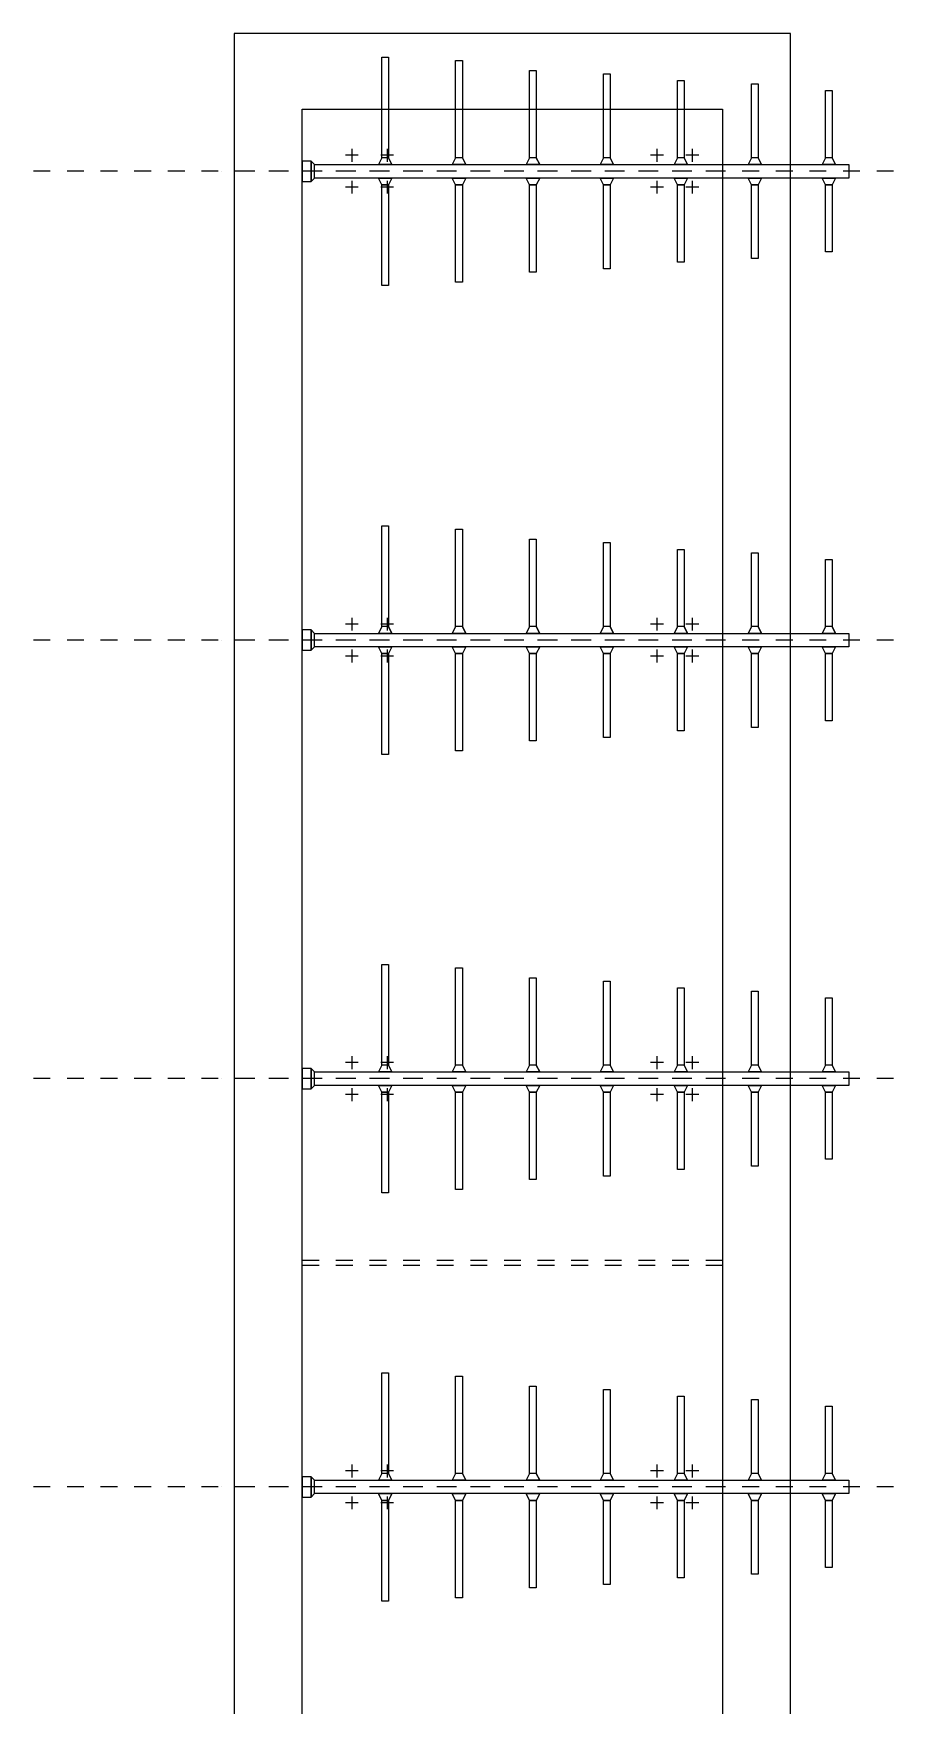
# Model space of a CAD drawing. Header units: millimetres. Extents: x -2699 to 2556, y 623 to 2108.
# Drawn here: x -1730.09 to -1724.97, y 1618.8 to 1628.75 of the extents above; entities that cross this region are included whole.
import ezdxf

# ---------------------------------------------------------------- set-up
doc = ezdxf.new("R2010")
doc.units = ezdxf.units.MM
for name, pattern in [('CENTER', [2, 1.25, -0.25, 0.25, -0.25]), ('DASHDOT2', [0.5, 0.25, -0.125, 0, -0.125]), ('DASHED', [0.75, 0.5, -0.25])]:
    doc.linetypes.add(name, pattern=pattern)
doc.layers.add('¸¨Öú', color=7, linetype='Continuous')
doc.layers.add('导航台站', color=2, linetype='Continuous')

# ---------------------------------------------------------------- blocks, each defined once
blk = doc.blocks.new('20单元航向阵')
at = {"color": 2}
for p, q in [((1371004.28, -832508.96), (1370673.29, -832508.96)), ((1370673.29, -832508.96), (1370673.29, -833901.93)), ((1371004.28, -833901.93), (1371004.28, -832508.96))]:
    blk.add_line(p, q, dxfattribs=at)
at = {"ltscale": 0.005}
for p, q in [((1370713.86, -833851.76), (1370713.86, -832554.01)), ((1370713.86, -832554.01), (1370963.86, -832554.01)), ((1370963.86, -832554.01), (1370963.86, -833904.01)), ((1370743.36, -832577.69), (1370743.36, -832585.33)), ((1370764.36, -832577.69), (1370764.36, -832585.33)), ((1370924.86, -832577.69), (1370924.86, -832585.33)), ((1370945.86, -832577.69), (1370945.86, -832585.33)), ((1370747.18, -832581.51), (1370739.54, -832581.51)), ((1370768.18, -832581.51), (1370760.54, -832581.51)), ((1370928.68, -832581.51), (1370921.04, -832581.51)), ((1370949.68, -832581.51), (1370942.04, -832581.51)), ((1370747.18, -832600.51), (1370739.54, -832600.51)), ((1370743.36, -832596.69), (1370743.36, -832604.33)), ((1370768.18, -832600.51), (1370760.54, -832600.51)), ((1370764.36, -832596.69), (1370764.36, -832604.33)), ((1370928.68, -832600.51), (1370921.04, -832600.51)), ((1370924.86, -832596.69), (1370924.86, -832604.33)), ((1370949.68, -832600.51), (1370942.04, -832600.51)), ((1370945.86, -832596.69), (1370945.86, -832604.33)), ((1370743.36, -832856.69), (1370743.36, -832864.33)), ((1370764.36, -832856.69), (1370764.36, -832864.33)), ((1370924.86, -832856.69), (1370924.86, -832864.33)), ((1370945.86, -832856.69), (1370945.86, -832864.33)), ((1370747.18, -832860.51), (1370739.54, -832860.51)), ((1370768.18, -832860.51), (1370760.54, -832860.51)), ((1370928.68, -832860.51), (1370921.04, -832860.51)), ((1370949.68, -832860.51), (1370942.04, -832860.51)), ((1370747.18, -832879.51), (1370739.54, -832879.51)), ((1370743.36, -832875.69), (1370743.36, -832883.33)), ((1370768.18, -832879.51), (1370760.54, -832879.51)), ((1370764.36, -832875.69), (1370764.36, -832883.33)), ((1370928.68, -832879.51), (1370921.04, -832879.51)), ((1370924.86, -832875.69), (1370924.86, -832883.33)), ((1370949.68, -832879.51), (1370942.04, -832879.51)), ((1370945.86, -832875.69), (1370945.86, -832883.33)), ((1370743.36, -833117.69), (1370743.36, -833125.33)), ((1370764.36, -833117.69), (1370764.36, -833125.33)), ((1370924.86, -833117.69), (1370924.86, -833125.33)), ((1370945.86, -833117.69), (1370945.86, -833125.33)), ((1370747.18, -833121.51), (1370739.54, -833121.51)), ((1370768.18, -833121.51), (1370760.54, -833121.51)), ((1370928.68, -833121.51), (1370921.04, -833121.51)), ((1370949.68, -833121.51), (1370942.04, -833121.51)), ((1370743.36, -833136.69), (1370743.36, -833144.33)), ((1370764.36, -833136.69), (1370764.36, -833144.33)), ((1370924.86, -833136.69), (1370924.86, -833144.33)), ((1370945.86, -833136.69), (1370945.86, -833144.33)), ((1370747.18, -833140.51), (1370739.54, -833140.51)), ((1370768.18, -833140.51), (1370760.54, -833140.51)), ((1370928.68, -833140.51), (1370921.04, -833140.51)), ((1370949.68, -833140.51), (1370942.04, -833140.51)), ((1370747.18, -833364.51), (1370739.54, -833364.51)), ((1370743.36, -833360.69), (1370743.36, -833368.33)), ((1370768.18, -833364.51), (1370760.54, -833364.51)), ((1370764.36, -833360.69), (1370764.36, -833368.33)), ((1370928.68, -833364.51), (1370921.04, -833364.51)), ((1370924.86, -833360.69), (1370924.86, -833368.33)), ((1370949.68, -833364.51), (1370942.04, -833364.51)), ((1370945.86, -833360.69), (1370945.86, -833368.33)), ((1370747.18, -833383.51), (1370739.54, -833383.51)), ((1370743.36, -833379.69), (1370743.36, -833387.33)), ((1370768.18, -833383.51), (1370760.54, -833383.51)), ((1370764.36, -833379.69), (1370764.36, -833387.33)), ((1370928.68, -833383.51), (1370921.04, -833383.51)), ((1370924.86, -833379.69), (1370924.86, -833387.33)), ((1370949.68, -833383.51), (1370942.04, -833383.51)), ((1370945.86, -833379.69), (1370945.86, -833387.33))]:
    blk.add_line(p, q, dxfattribs=at)
at = {"linetype": 'DASHDOT2', "ltscale": 0.01}
for p, q in [((1370963.86, -832591.01), (1370553.89, -832591.01)), ((1370963.86, -832870.01), (1370553.89, -832870.01)), ((1370963.86, -833131.01), (1370553.89, -833131.01)), ((1370963.86, -833374.01), (1370553.89, -833374.01))]:
    blk.add_line(p, q, dxfattribs=at)
at = {"linetype": 'DASHED'}
for p, q in [((1370963.86, -833239.19), (1370713.86, -833239.19)), ((1370963.86, -833242.25), (1370713.86, -833242.25))]:
    blk.add_line(p, q, dxfattribs=at)
at = {"layer": '¸¨Öú', "color": 8, "linetype": 'CENTER'}
for p, q in [((1371065.63, -832591.01), (1370665.63, -832591.01)), ((1371065.63, -832870.01), (1370665.63, -832870.01)), ((1371065.63, -833131.01), (1370665.63, -833131.01)), ((1371065.63, -833374.01), (1370665.63, -833374.01))]:
    blk.add_line(p, q, dxfattribs=at)
at = {"layer": '导航台站', "color": 0, "ltscale": 0.5}
for p, q in [((1370761.09, -832583.01), (1370759.09, -832587.01)), ((1370767.09, -832587.01), (1370759.09, -832587.01)), ((1370767.09, -832587.01), (1370759.09, -832587.01)), ((1370765.09, -832583.01), (1370767.09, -832587.01)), ((1370805.09, -832583.01), (1370803.09, -832587.01)), ((1370811.09, -832587.01), (1370803.09, -832587.01)), ((1370811.09, -832587.01), (1370803.09, -832587.01)), ((1370809.09, -832583.01), (1370811.09, -832587.01)), ((1370849.09, -832583.01), (1370847.09, -832587.01)), ((1370855.09, -832587.01), (1370847.09, -832587.01)), ((1370855.09, -832587.01), (1370847.09, -832587.01)), ((1370853.09, -832583.01), (1370855.09, -832587.01)), ((1370893.09, -832583.01), (1370891.09, -832587.01)), ((1370899.09, -832587.01), (1370891.09, -832587.01)), ((1370899.09, -832587.01), (1370891.09, -832587.01)), ((1370897.09, -832583.01), (1370899.09, -832587.01)), ((1370937.09, -832583.01), (1370935.09, -832587.01)), ((1370943.09, -832587.01), (1370935.09, -832587.01)), ((1370943.09, -832587.01), (1370935.09, -832587.01)), ((1370941.09, -832583.01), (1370943.09, -832587.01)), ((1370981.09, -832583.01), (1370979.09, -832587.01)), ((1370987.09, -832587.01), (1370979.09, -832587.01)), ((1370987.09, -832587.01), (1370979.09, -832587.01)), ((1370985.09, -832583.01), (1370987.09, -832587.01)), ((1371025.09, -832583.01), (1371023.09, -832587.01)), ((1371031.09, -832587.01), (1371023.09, -832587.01)), ((1371031.09, -832587.01), (1371023.09, -832587.01)), ((1371029.09, -832583.01), (1371031.09, -832587.01)), ((1370761.09, -832599.01), (1370759.09, -832595.01)), ((1370805.09, -832599.01), (1370803.09, -832595.01)), ((1370849.09, -832599.01), (1370847.09, -832595.01)), ((1370893.09, -832599.01), (1370891.09, -832595.01)), ((1370937.09, -832599.01), (1370935.09, -832595.01)), ((1370981.09, -832599.01), (1370979.09, -832595.01)), ((1371025.09, -832599.01), (1371023.09, -832595.01)), ((1370761.09, -832862.01), (1370759.09, -832866.01)), ((1370767.09, -832866.01), (1370759.09, -832866.01)), ((1370767.09, -832866.01), (1370759.09, -832866.01)), ((1370765.09, -832862.01), (1370767.09, -832866.01)), ((1370805.09, -832862.01), (1370803.09, -832866.01)), ((1370811.09, -832866.01), (1370803.09, -832866.01)), ((1370811.09, -832866.01), (1370803.09, -832866.01)), ((1370809.09, -832862.01), (1370811.09, -832866.01)), ((1370849.09, -832862.01), (1370847.09, -832866.01)), ((1370855.09, -832866.01), (1370847.09, -832866.01)), ((1370855.09, -832866.01), (1370847.09, -832866.01)), ((1370853.09, -832862.01), (1370855.09, -832866.01)), ((1370893.09, -832862.01), (1370891.09, -832866.01)), ((1370899.09, -832866.01), (1370891.09, -832866.01)), ((1370899.09, -832866.01), (1370891.09, -832866.01)), ((1370897.09, -832862.01), (1370899.09, -832866.01)), ((1370937.09, -832862.01), (1370935.09, -832866.01)), ((1370943.09, -832866.01), (1370935.09, -832866.01)), ((1370943.09, -832866.01), (1370935.09, -832866.01)), ((1370941.09, -832862.01), (1370943.09, -832866.01)), ((1370981.09, -832862.01), (1370979.09, -832866.01)), ((1370987.09, -832866.01), (1370979.09, -832866.01)), ((1370987.09, -832866.01), (1370979.09, -832866.01)), ((1370985.09, -832862.01), (1370987.09, -832866.01)), ((1371025.09, -832862.01), (1371023.09, -832866.01)), ((1371031.09, -832866.01), (1371023.09, -832866.01)), ((1371031.09, -832866.01), (1371023.09, -832866.01)), ((1371029.09, -832862.01), (1371031.09, -832866.01)), ((1370761.09, -832878.01), (1370759.09, -832874.01)), ((1370805.09, -832878.01), (1370803.09, -832874.01)), ((1370849.09, -832878.01), (1370847.09, -832874.01)), ((1370893.09, -832878.01), (1370891.09, -832874.01)), ((1370937.09, -832878.01), (1370935.09, -832874.01)), ((1370981.09, -832878.01), (1370979.09, -832874.01)), ((1371025.09, -832878.01), (1371023.09, -832874.01)), ((1370761.09, -833123.01), (1370759.09, -833127.01)), ((1370767.09, -833127.01), (1370759.09, -833127.01)), ((1370767.09, -833127.01), (1370759.09, -833127.01)), ((1370765.09, -833123.01), (1370767.09, -833127.01)), ((1370805.09, -833123.01), (1370803.09, -833127.01)), ((1370811.09, -833127.01), (1370803.09, -833127.01)), ((1370811.09, -833127.01), (1370803.09, -833127.01)), ((1370809.09, -833123.01), (1370811.09, -833127.01)), ((1370849.09, -833123.01), (1370847.09, -833127.01)), ((1370855.09, -833127.01), (1370847.09, -833127.01)), ((1370855.09, -833127.01), (1370847.09, -833127.01)), ((1370853.09, -833123.01), (1370855.09, -833127.01)), ((1370893.09, -833123.01), (1370891.09, -833127.01)), ((1370899.09, -833127.01), (1370891.09, -833127.01)), ((1370899.09, -833127.01), (1370891.09, -833127.01)), ((1370897.09, -833123.01), (1370899.09, -833127.01)), ((1370937.09, -833123.01), (1370935.09, -833127.01)), ((1370943.09, -833127.01), (1370935.09, -833127.01)), ((1370943.09, -833127.01), (1370935.09, -833127.01)), ((1370941.09, -833123.01), (1370943.09, -833127.01)), ((1370981.09, -833123.01), (1370979.09, -833127.01)), ((1370987.09, -833127.01), (1370979.09, -833127.01)), ((1370987.09, -833127.01), (1370979.09, -833127.01)), ((1370985.09, -833123.01), (1370987.09, -833127.01)), ((1371025.09, -833123.01), (1371023.09, -833127.01)), ((1371031.09, -833127.01), (1371023.09, -833127.01)), ((1371031.09, -833127.01), (1371023.09, -833127.01)), ((1371029.09, -833123.01), (1371031.09, -833127.01)), ((1370761.09, -833139.01), (1370759.09, -833135.01)), ((1370805.09, -833139.01), (1370803.09, -833135.01)), ((1370849.09, -833139.01), (1370847.09, -833135.01)), ((1370893.09, -833139.01), (1370891.09, -833135.01)), ((1370937.09, -833139.01), (1370935.09, -833135.01)), ((1370981.09, -833139.01), (1370979.09, -833135.01)), ((1371025.09, -833139.01), (1371023.09, -833135.01)), ((1370761.09, -833366.01), (1370759.09, -833370.01)), ((1370765.09, -833366.01), (1370767.09, -833370.01)), ((1370805.09, -833366.01), (1370803.09, -833370.01)), ((1370809.09, -833366.01), (1370811.09, -833370.01)), ((1370849.09, -833366.01), (1370847.09, -833370.01)), ((1370853.09, -833366.01), (1370855.09, -833370.01)), ((1370893.09, -833366.01), (1370891.09, -833370.01)), ((1370897.09, -833366.01), (1370899.09, -833370.01)), ((1370937.09, -833366.01), (1370935.09, -833370.01)), ((1370941.09, -833366.01), (1370943.09, -833370.01)), ((1370981.09, -833366.01), (1370979.09, -833370.01)), ((1370985.09, -833366.01), (1370987.09, -833370.01)), ((1371025.09, -833366.01), (1371023.09, -833370.01)), ((1371029.09, -833366.01), (1371031.09, -833370.01)), ((1370767.09, -833370.01), (1370759.09, -833370.01)), ((1370767.09, -833370.01), (1370759.09, -833370.01)), ((1370811.09, -833370.01), (1370803.09, -833370.01)), ((1370811.09, -833370.01), (1370803.09, -833370.01)), ((1370855.09, -833370.01), (1370847.09, -833370.01)), ((1370855.09, -833370.01), (1370847.09, -833370.01)), ((1370899.09, -833370.01), (1370891.09, -833370.01)), ((1370899.09, -833370.01), (1370891.09, -833370.01)), ((1370943.09, -833370.01), (1370935.09, -833370.01)), ((1370943.09, -833370.01), (1370935.09, -833370.01)), ((1370987.09, -833370.01), (1370979.09, -833370.01)), ((1370987.09, -833370.01), (1370979.09, -833370.01)), ((1371031.09, -833370.01), (1371023.09, -833370.01)), ((1371031.09, -833370.01), (1371023.09, -833370.01)), ((1370761.09, -833382.01), (1370759.09, -833378.01)), ((1370805.09, -833382.01), (1370803.09, -833378.01)), ((1370849.09, -833382.01), (1370847.09, -833378.01)), ((1370893.09, -833382.01), (1370891.09, -833378.01)), ((1370937.09, -833382.01), (1370935.09, -833378.01)), ((1370981.09, -833382.01), (1370979.09, -833378.01)), ((1371025.09, -833382.01), (1371023.09, -833378.01))]:
    blk.add_line(p, q, dxfattribs=at)
for points in [[(1370765.09, -832523.01), (1370765.09, -832583.01), (1370761.09, -832583.01), (1370761.09, -832523.01)], [(1370809.09, -832525.01), (1370809.09, -832583.01), (1370805.09, -832583.01), (1370805.09, -832525.01)], [(1370853.09, -832531.01), (1370853.09, -832583.01), (1370849.09, -832583.01), (1370849.09, -832531.01)], [(1370897.09, -832533.01), (1370897.09, -832583.01), (1370893.09, -832583.01), (1370893.09, -832533.01)], [(1370941.09, -832537.01), (1370941.09, -832583.01), (1370937.09, -832583.01), (1370937.09, -832537.01)], [(1370985.09, -832539.01), (1370985.09, -832583.01), (1370981.09, -832583.01), (1370981.09, -832539.01)], [(1371029.09, -832543.01), (1371029.09, -832583.01), (1371025.09, -832583.01), (1371025.09, -832543.01)], [(1370719.09, -832597.01), (1370719.09, -832585.01), (1370713.86, -832585.01), (1370713.86, -832597.01)], [(1371039.09, -832587.01), (1371039.09, -832595.01), (1370721.09, -832595.01), (1370721.09, -832587.01)], [(1370765.09, -832599.01), (1370765.09, -832659.01), (1370761.09, -832659.01), (1370761.09, -832599.01)], [(1370809.09, -832599.01), (1370809.09, -832657.01), (1370805.09, -832657.01), (1370805.09, -832599.01)], [(1370853.09, -832599.01), (1370853.09, -832651.01), (1370849.09, -832651.01), (1370849.09, -832599.01)], [(1370897.09, -832599.01), (1370897.09, -832649.01), (1370893.09, -832649.01), (1370893.09, -832599.01)], [(1370941.09, -832599.01), (1370941.09, -832645.01), (1370937.09, -832645.01), (1370937.09, -832599.01)], [(1370985.09, -832599.01), (1370985.09, -832643.01), (1370981.09, -832643.01), (1370981.09, -832599.01)], [(1371029.09, -832599.01), (1371029.09, -832639.01), (1371025.09, -832639.01), (1371025.09, -832599.01)], [(1370765.09, -832802.01), (1370765.09, -832862.01), (1370761.09, -832862.01), (1370761.09, -832802.01)], [(1370809.09, -832804.01), (1370809.09, -832862.01), (1370805.09, -832862.01), (1370805.09, -832804.01)], [(1370853.09, -832810.01), (1370853.09, -832862.01), (1370849.09, -832862.01), (1370849.09, -832810.01)], [(1370897.09, -832812.01), (1370897.09, -832862.01), (1370893.09, -832862.01), (1370893.09, -832812.01)], [(1370941.09, -832816.01), (1370941.09, -832862.01), (1370937.09, -832862.01), (1370937.09, -832816.01)], [(1370985.09, -832818.01), (1370985.09, -832862.01), (1370981.09, -832862.01), (1370981.09, -832818.01)], [(1371029.09, -832822.01), (1371029.09, -832862.01), (1371025.09, -832862.01), (1371025.09, -832822.01)], [(1370719.09, -832876.01), (1370719.09, -832864.01), (1370713.86, -832864.01), (1370713.86, -832876.01)], [(1371039.09, -832866.01), (1371039.09, -832874.01), (1370721.09, -832874.01), (1370721.09, -832866.01)], [(1370765.09, -832878.01), (1370765.09, -832938.01), (1370761.09, -832938.01), (1370761.09, -832878.01)], [(1370809.09, -832878.01), (1370809.09, -832936.01), (1370805.09, -832936.01), (1370805.09, -832878.01)], [(1370853.09, -832878.01), (1370853.09, -832930.01), (1370849.09, -832930.01), (1370849.09, -832878.01)], [(1370897.09, -832878.01), (1370897.09, -832928.01), (1370893.09, -832928.01), (1370893.09, -832878.01)], [(1370941.09, -832878.01), (1370941.09, -832924.01), (1370937.09, -832924.01), (1370937.09, -832878.01)], [(1370985.09, -832878.01), (1370985.09, -832922.01), (1370981.09, -832922.01), (1370981.09, -832878.01)], [(1371029.09, -832878.01), (1371029.09, -832918.01), (1371025.09, -832918.01), (1371025.09, -832878.01)], [(1370765.09, -833063.01), (1370765.09, -833123.01), (1370761.09, -833123.01), (1370761.09, -833063.01)], [(1370809.09, -833065.01), (1370809.09, -833123.01), (1370805.09, -833123.01), (1370805.09, -833065.01)], [(1370853.09, -833071.01), (1370853.09, -833123.01), (1370849.09, -833123.01), (1370849.09, -833071.01)], [(1370897.09, -833073.01), (1370897.09, -833123.01), (1370893.09, -833123.01), (1370893.09, -833073.01)], [(1370941.09, -833077.01), (1370941.09, -833123.01), (1370937.09, -833123.01), (1370937.09, -833077.01)], [(1370985.09, -833079.01), (1370985.09, -833123.01), (1370981.09, -833123.01), (1370981.09, -833079.01)], [(1371029.09, -833083.01), (1371029.09, -833123.01), (1371025.09, -833123.01), (1371025.09, -833083.01)], [(1370719.09, -833137.01), (1370719.09, -833125.01), (1370713.86, -833125.01), (1370713.86, -833137.01)], [(1371039.09, -833127.01), (1371039.09, -833135.01), (1370721.09, -833135.01), (1370721.09, -833127.01)], [(1370765.09, -833139.01), (1370765.09, -833199.01), (1370761.09, -833199.01), (1370761.09, -833139.01)], [(1370809.09, -833139.01), (1370809.09, -833197.01), (1370805.09, -833197.01), (1370805.09, -833139.01)], [(1370853.09, -833139.01), (1370853.09, -833191.01), (1370849.09, -833191.01), (1370849.09, -833139.01)], [(1370897.09, -833139.01), (1370897.09, -833189.01), (1370893.09, -833189.01), (1370893.09, -833139.01)], [(1370941.09, -833139.01), (1370941.09, -833185.01), (1370937.09, -833185.01), (1370937.09, -833139.01)], [(1370985.09, -833139.01), (1370985.09, -833183.01), (1370981.09, -833183.01), (1370981.09, -833139.01)], [(1371029.09, -833139.01), (1371029.09, -833179.01), (1371025.09, -833179.01), (1371025.09, -833139.01)], [(1370765.09, -833306.01), (1370765.09, -833366.01), (1370761.09, -833366.01), (1370761.09, -833306.01)], [(1370809.09, -833308.01), (1370809.09, -833366.01), (1370805.09, -833366.01), (1370805.09, -833308.01)], [(1370853.09, -833314.01), (1370853.09, -833366.01), (1370849.09, -833366.01), (1370849.09, -833314.01)], [(1370897.09, -833316.01), (1370897.09, -833366.01), (1370893.09, -833366.01), (1370893.09, -833316.01)], [(1370941.09, -833320.01), (1370941.09, -833366.01), (1370937.09, -833366.01), (1370937.09, -833320.01)], [(1370985.09, -833322.01), (1370985.09, -833366.01), (1370981.09, -833366.01), (1370981.09, -833322.01)], [(1371029.09, -833326.01), (1371029.09, -833366.01), (1371025.09, -833366.01), (1371025.09, -833326.01)], [(1370719.09, -833380.01), (1370719.09, -833368.01), (1370713.86, -833368.01), (1370713.86, -833380.01)], [(1371039.09, -833370.01), (1371039.09, -833378.01), (1370721.09, -833378.01), (1370721.09, -833370.01)], [(1370765.09, -833382.01), (1370765.09, -833442.01), (1370761.09, -833442.01), (1370761.09, -833382.01)], [(1370809.09, -833382.01), (1370809.09, -833440.01), (1370805.09, -833440.01), (1370805.09, -833382.01)], [(1370853.09, -833382.01), (1370853.09, -833434.01), (1370849.09, -833434.01), (1370849.09, -833382.01)], [(1370897.09, -833382.01), (1370897.09, -833432.01), (1370893.09, -833432.01), (1370893.09, -833382.01)], [(1370941.09, -833382.01), (1370941.09, -833428.01), (1370937.09, -833428.01), (1370937.09, -833382.01)], [(1370985.09, -833382.01), (1370985.09, -833426.01), (1370981.09, -833426.01), (1370981.09, -833382.01)], [(1371029.09, -833382.01), (1371029.09, -833422.01), (1371025.09, -833422.01), (1371025.09, -833382.01)]]:
    blk.add_lwpolyline(points, close=True, dxfattribs=at)
at = {"layer": '导航台站', "color": 0, "ltscale": 0.5, "flags": 128}
for points in [[(1370721.09, -832587.01), (1370719.09, -832585.01), (1370719.09, -832597.01), (1370721.09, -832595.01), (1370721.09, -832587.01)], [(1370765.09, -832583.01), (1370761.09, -832583.01), (1370759.09, -832587.01), (1370767.09, -832587.01), (1370765.09, -832583.01)], [(1370809.09, -832583.01), (1370805.09, -832583.01), (1370803.09, -832587.01), (1370811.09, -832587.01), (1370809.09, -832583.01)], [(1370853.09, -832583.01), (1370849.09, -832583.01), (1370847.09, -832587.01), (1370855.09, -832587.01), (1370853.09, -832583.01)], [(1370897.09, -832583.01), (1370893.09, -832583.01), (1370891.09, -832587.01), (1370899.09, -832587.01), (1370897.09, -832583.01)], [(1370941.09, -832583.01), (1370937.09, -832583.01), (1370935.09, -832587.01), (1370943.09, -832587.01), (1370941.09, -832583.01)], [(1370985.09, -832583.01), (1370981.09, -832583.01), (1370979.09, -832587.01), (1370987.09, -832587.01), (1370985.09, -832583.01)], [(1371029.09, -832583.01), (1371025.09, -832583.01), (1371023.09, -832587.01), (1371031.09, -832587.01), (1371029.09, -832583.01)], [(1370765.09, -832599.01), (1370761.09, -832599.01), (1370759.09, -832595.01), (1370767.09, -832595.01), (1370765.09, -832599.01)], [(1370809.09, -832599.01), (1370805.09, -832599.01), (1370803.09, -832595.01), (1370811.09, -832595.01), (1370809.09, -832599.01)], [(1370853.09, -832599.01), (1370849.09, -832599.01), (1370847.09, -832595.01), (1370855.09, -832595.01), (1370853.09, -832599.01)], [(1370897.09, -832599.01), (1370893.09, -832599.01), (1370891.09, -832595.01), (1370899.09, -832595.01), (1370897.09, -832599.01)], [(1370941.09, -832599.01), (1370937.09, -832599.01), (1370935.09, -832595.01), (1370943.09, -832595.01), (1370941.09, -832599.01)], [(1370985.09, -832599.01), (1370981.09, -832599.01), (1370979.09, -832595.01), (1370987.09, -832595.01), (1370985.09, -832599.01)], [(1371029.09, -832599.01), (1371025.09, -832599.01), (1371023.09, -832595.01), (1371031.09, -832595.01), (1371029.09, -832599.01)], [(1370721.09, -832866.01), (1370719.09, -832864.01), (1370719.09, -832876.01), (1370721.09, -832874.01), (1370721.09, -832866.01)], [(1370765.09, -832862.01), (1370761.09, -832862.01), (1370759.09, -832866.01), (1370767.09, -832866.01), (1370765.09, -832862.01)], [(1370809.09, -832862.01), (1370805.09, -832862.01), (1370803.09, -832866.01), (1370811.09, -832866.01), (1370809.09, -832862.01)], [(1370853.09, -832862.01), (1370849.09, -832862.01), (1370847.09, -832866.01), (1370855.09, -832866.01), (1370853.09, -832862.01)], [(1370897.09, -832862.01), (1370893.09, -832862.01), (1370891.09, -832866.01), (1370899.09, -832866.01), (1370897.09, -832862.01)], [(1370941.09, -832862.01), (1370937.09, -832862.01), (1370935.09, -832866.01), (1370943.09, -832866.01), (1370941.09, -832862.01)], [(1370985.09, -832862.01), (1370981.09, -832862.01), (1370979.09, -832866.01), (1370987.09, -832866.01), (1370985.09, -832862.01)], [(1371029.09, -832862.01), (1371025.09, -832862.01), (1371023.09, -832866.01), (1371031.09, -832866.01), (1371029.09, -832862.01)], [(1370765.09, -832878.01), (1370761.09, -832878.01), (1370759.09, -832874.01), (1370767.09, -832874.01), (1370765.09, -832878.01)], [(1370809.09, -832878.01), (1370805.09, -832878.01), (1370803.09, -832874.01), (1370811.09, -832874.01), (1370809.09, -832878.01)], [(1370853.09, -832878.01), (1370849.09, -832878.01), (1370847.09, -832874.01), (1370855.09, -832874.01), (1370853.09, -832878.01)], [(1370897.09, -832878.01), (1370893.09, -832878.01), (1370891.09, -832874.01), (1370899.09, -832874.01), (1370897.09, -832878.01)], [(1370941.09, -832878.01), (1370937.09, -832878.01), (1370935.09, -832874.01), (1370943.09, -832874.01), (1370941.09, -832878.01)], [(1370985.09, -832878.01), (1370981.09, -832878.01), (1370979.09, -832874.01), (1370987.09, -832874.01), (1370985.09, -832878.01)], [(1371029.09, -832878.01), (1371025.09, -832878.01), (1371023.09, -832874.01), (1371031.09, -832874.01), (1371029.09, -832878.01)], [(1370721.09, -833127.01), (1370719.09, -833125.01), (1370719.09, -833137.01), (1370721.09, -833135.01), (1370721.09, -833127.01)], [(1370765.09, -833123.01), (1370761.09, -833123.01), (1370759.09, -833127.01), (1370767.09, -833127.01), (1370765.09, -833123.01)], [(1370809.09, -833123.01), (1370805.09, -833123.01), (1370803.09, -833127.01), (1370811.09, -833127.01), (1370809.09, -833123.01)], [(1370853.09, -833123.01), (1370849.09, -833123.01), (1370847.09, -833127.01), (1370855.09, -833127.01), (1370853.09, -833123.01)], [(1370897.09, -833123.01), (1370893.09, -833123.01), (1370891.09, -833127.01), (1370899.09, -833127.01), (1370897.09, -833123.01)], [(1370941.09, -833123.01), (1370937.09, -833123.01), (1370935.09, -833127.01), (1370943.09, -833127.01), (1370941.09, -833123.01)], [(1370985.09, -833123.01), (1370981.09, -833123.01), (1370979.09, -833127.01), (1370987.09, -833127.01), (1370985.09, -833123.01)], [(1371029.09, -833123.01), (1371025.09, -833123.01), (1371023.09, -833127.01), (1371031.09, -833127.01), (1371029.09, -833123.01)], [(1370765.09, -833139.01), (1370761.09, -833139.01), (1370759.09, -833135.01), (1370767.09, -833135.01), (1370765.09, -833139.01)], [(1370809.09, -833139.01), (1370805.09, -833139.01), (1370803.09, -833135.01), (1370811.09, -833135.01), (1370809.09, -833139.01)], [(1370853.09, -833139.01), (1370849.09, -833139.01), (1370847.09, -833135.01), (1370855.09, -833135.01), (1370853.09, -833139.01)], [(1370897.09, -833139.01), (1370893.09, -833139.01), (1370891.09, -833135.01), (1370899.09, -833135.01), (1370897.09, -833139.01)], [(1370941.09, -833139.01), (1370937.09, -833139.01), (1370935.09, -833135.01), (1370943.09, -833135.01), (1370941.09, -833139.01)], [(1370985.09, -833139.01), (1370981.09, -833139.01), (1370979.09, -833135.01), (1370987.09, -833135.01), (1370985.09, -833139.01)], [(1371029.09, -833139.01), (1371025.09, -833139.01), (1371023.09, -833135.01), (1371031.09, -833135.01), (1371029.09, -833139.01)], [(1370765.09, -833366.01), (1370761.09, -833366.01), (1370759.09, -833370.01), (1370767.09, -833370.01), (1370765.09, -833366.01)], [(1370809.09, -833366.01), (1370805.09, -833366.01), (1370803.09, -833370.01), (1370811.09, -833370.01), (1370809.09, -833366.01)], [(1370853.09, -833366.01), (1370849.09, -833366.01), (1370847.09, -833370.01), (1370855.09, -833370.01), (1370853.09, -833366.01)], [(1370897.09, -833366.01), (1370893.09, -833366.01), (1370891.09, -833370.01), (1370899.09, -833370.01), (1370897.09, -833366.01)], [(1370941.09, -833366.01), (1370937.09, -833366.01), (1370935.09, -833370.01), (1370943.09, -833370.01), (1370941.09, -833366.01)], [(1370985.09, -833366.01), (1370981.09, -833366.01), (1370979.09, -833370.01), (1370987.09, -833370.01), (1370985.09, -833366.01)], [(1371029.09, -833366.01), (1371025.09, -833366.01), (1371023.09, -833370.01), (1371031.09, -833370.01), (1371029.09, -833366.01)], [(1370721.09, -833370.01), (1370719.09, -833368.01), (1370719.09, -833380.01), (1370721.09, -833378.01), (1370721.09, -833370.01)], [(1370765.09, -833382.01), (1370761.09, -833382.01), (1370759.09, -833378.01), (1370767.09, -833378.01), (1370765.09, -833382.01)], [(1370809.09, -833382.01), (1370805.09, -833382.01), (1370803.09, -833378.01), (1370811.09, -833378.01), (1370809.09, -833382.01)], [(1370853.09, -833382.01), (1370849.09, -833382.01), (1370847.09, -833378.01), (1370855.09, -833378.01), (1370853.09, -833382.01)], [(1370897.09, -833382.01), (1370893.09, -833382.01), (1370891.09, -833378.01), (1370899.09, -833378.01), (1370897.09, -833382.01)], [(1370941.09, -833382.01), (1370937.09, -833382.01), (1370935.09, -833378.01), (1370943.09, -833378.01), (1370941.09, -833382.01)], [(1370985.09, -833382.01), (1370981.09, -833382.01), (1370979.09, -833378.01), (1370987.09, -833378.01), (1370985.09, -833382.01)], [(1371029.09, -833382.01), (1371025.09, -833382.01), (1371023.09, -833378.01), (1371031.09, -833378.01), (1371029.09, -833382.01)]]:
    blk.add_lwpolyline(points, dxfattribs=at)
blk = doc.blocks.new('16单元航向阵')
at = {"xscale": -0.5000000001018634, "yscale": 0.5000000000109139, "zscale": 0.5000000000000001}
blk.add_blockref('20单元航向阵', (687057.88, 416475.51), dxfattribs=at)
blk = doc.blocks.new('12单元航向阵')
at = {"ltscale": 10, "xscale": 0.01000000000203727, "yscale": 0.01000000000203727, "zscale": 0.01000000000203727}
blk.add_blockref('16单元航向阵', (113.7447, 196.598), dxfattribs=at)

msp = doc.modelspace()

# ---------------------------------------------------------------- block references
at = {"ltscale": 10, "xscale": -2, "yscale": 2, "zscale": 2}
msp.add_blockref('12单元航向阵', (-1466.9835, 1231.1308), dxfattribs=at)

doc.saveas('drawing.dxf')
